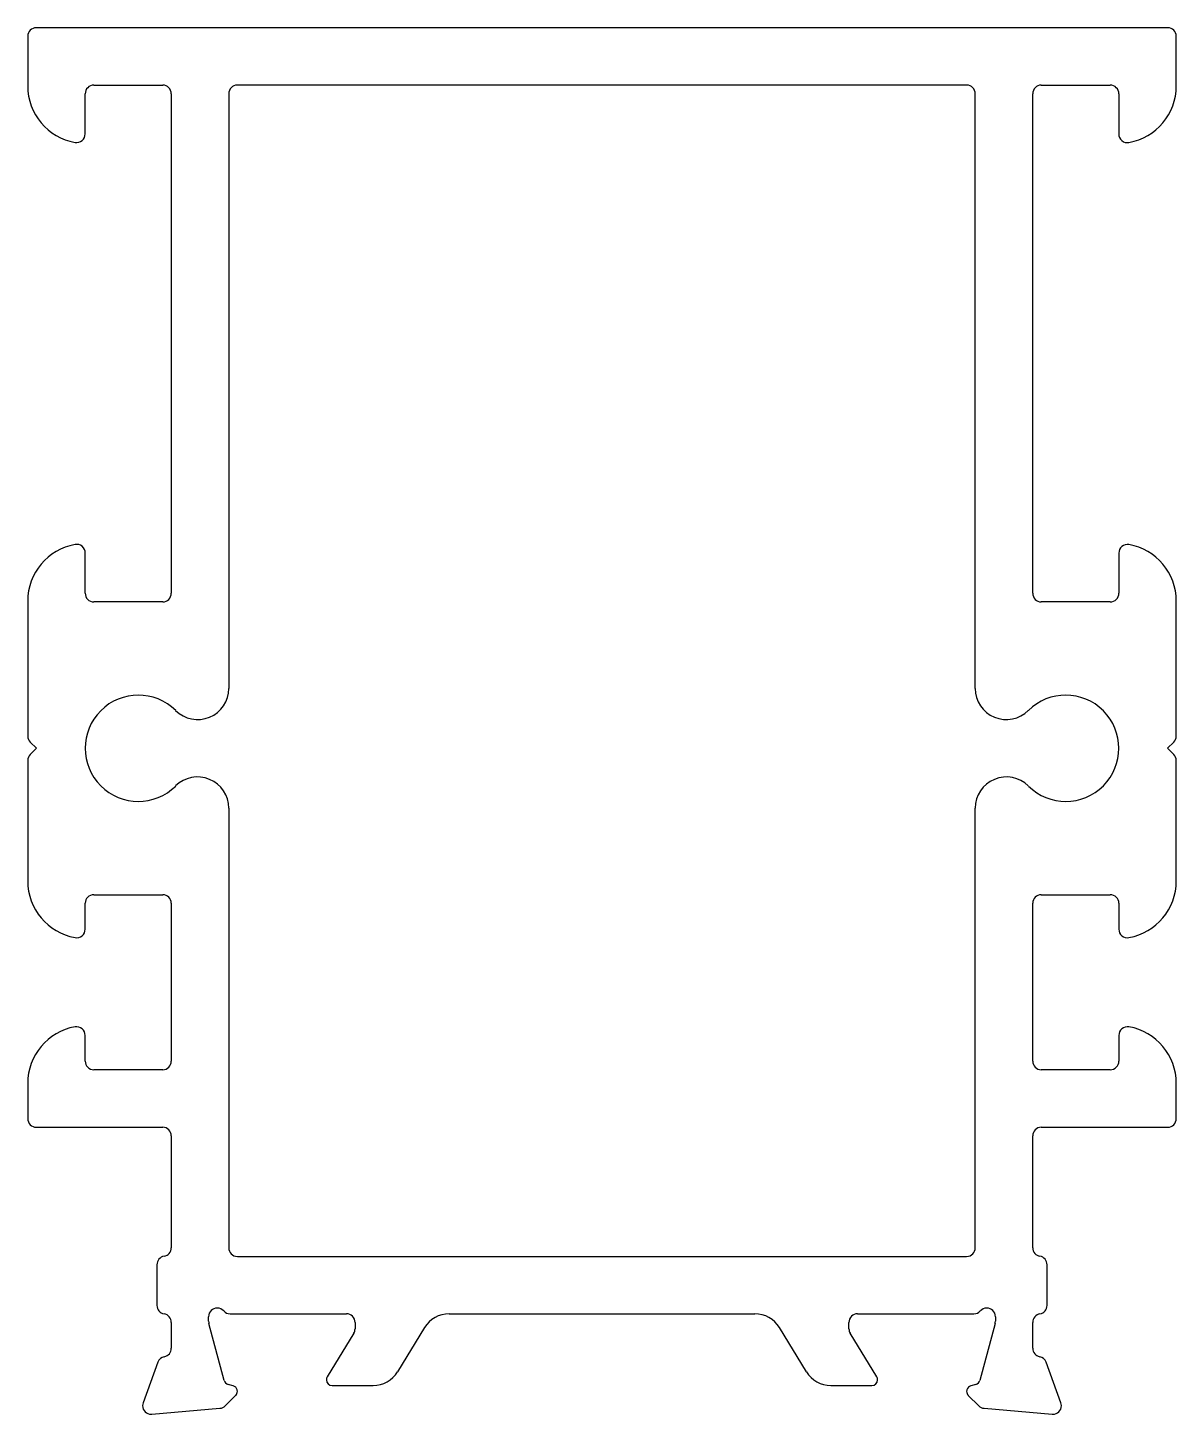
# Model space of a CAD drawing. Extents: x 685.8 to 725.8, y 538.2 to 586.5.
import ezdxf

# ---------------------------------------------------------------- set-up
doc = ezdxf.new("R2010")
doc.units = 0
doc.layers.get('0').update_dxf_attribs({"linetype": 'CONTINUOUS'})

msp = doc.modelspace()

# ---------------------------------------------------------------- linework, layer by layer
for p, q in [((725.515, 586.486), (686.115, 586.486)), ((685.815, 586.186), (685.815, 584.46)), ((725.815, 584.46), (725.815, 586.186)), ((688.115, 584.486), (690.515, 584.486)), ((718.515, 584.486), (693.115, 584.486)), ((721.115, 584.486), (723.515, 584.486)), ((687.815, 582.786), (687.815, 584.186)), ((690.815, 584.186), (690.815, 566.786)), ((692.815, 584.186), (692.815, 563.471)), ((718.815, 563.471), (718.815, 584.186)), ((720.815, 566.786), (720.815, 584.186)), ((723.815, 584.186), (723.815, 582.786)), ((687.815, 566.786), (687.815, 568.186)), ((723.815, 568.186), (723.815, 566.786)), ((685.815, 566.513), (685.815, 561.811)), ((690.515, 566.486), (688.115, 566.486)), ((723.515, 566.486), (721.115, 566.486)), ((725.815, 561.811), (725.815, 566.513)), ((685.903, 561.598), (686.115, 561.386)), ((686.115, 561.386), (685.903, 561.174)), ((725.515, 561.386), (725.727, 561.598)), ((725.727, 561.174), (725.515, 561.386)), ((685.815, 560.962), (685.815, 556.759)), ((725.815, 556.759), (725.815, 560.962)), ((692.815, 559.302), (692.815, 543.986)), ((718.815, 543.986), (718.815, 559.302)), ((687.815, 555.086), (687.815, 555.986)), ((688.115, 556.286), (690.515, 556.286)), ((690.815, 555.986), (690.815, 550.486)), ((720.815, 550.486), (720.815, 555.986)), ((721.115, 556.286), (723.515, 556.286)), ((723.815, 555.986), (723.815, 555.086)), ((687.815, 550.486), (687.815, 551.386)), ((723.815, 551.386), (723.815, 550.486)), ((690.515, 550.186), (688.115, 550.186)), ((723.515, 550.186), (721.115, 550.186)), ((685.815, 549.713), (685.815, 548.486)), ((725.815, 548.486), (725.815, 549.713)), ((686.115, 548.186), (690.515, 548.186)), ((690.815, 547.886), (690.815, 543.986)), ((720.815, 543.986), (720.815, 547.886)), ((721.115, 548.186), (725.515, 548.186)), ((690.315, 543.395), (690.315, 541.978)), ((693.115, 543.686), (718.515, 543.686)), ((721.315, 541.978), (721.315, 543.395)), ((692.115, 541.426), (692.115, 541.586)), ((692.862, 541.686), (696.915, 541.686)), ((700.488, 541.686), (711.141, 541.686)), ((714.715, 541.686), (718.767, 541.686)), ((719.515, 541.586), (719.515, 541.426)), ((690.815, 541.386), (690.815, 540.486)), ((692.656, 539.366), (692.125, 541.348)), ((697.171, 541.009), (696.244, 539.49)), ((697.215, 541.386), (697.215, 541.165)), ((699.635, 541.207), (698.694, 539.665)), ((712.936, 539.665), (711.995, 541.207)), ((714.415, 541.165), (714.415, 541.387)), ((715.385, 539.49), (714.459, 541.009)), ((719.504, 541.348), (718.973, 539.366)), ((720.815, 540.486), (720.815, 541.386)), ((690.346, 540), (689.832, 538.587)), ((721.797, 538.587), (721.283, 540)), ((692.966, 539.179), (692.797, 539.225)), ((696.415, 539.186), (697.84, 539.186)), ((713.789, 539.186), (715.215, 539.186)), ((718.832, 539.225), (718.663, 539.179)), ((692.692, 538.481), (693.056, 538.845)), ((718.573, 538.845), (718.937, 538.481)), ((690.141, 538.187), (692.506, 538.394)), ((719.123, 538.394), (721.489, 538.187))]:
    msp.add_line(p, q)
for centre, radius, start, end in [((686.115, 586.186), 0.3, 90, 180), ((725.515, 586.186), 0.3, 0, 90), ((687.815, 584.46), 2, 180, 259.8358), ((688.115, 584.186), 0.3, 90, 180), ((690.515, 584.186), 0.3, 0, 90), ((693.115, 584.186), 0.3, 90, 180), ((718.515, 584.186), 0.3, 0, 90), ((721.115, 584.186), 0.3, 90, 180), ((723.515, 584.186), 0.3, 0, 90), ((723.815, 584.46), 2, 280.1642, 360), ((687.515, 582.786), 0.3, 259.7878, 0.0479), ((724.109, 582.78), 0.295, 178.7067, 281.4576), ((687.815, 566.513), 2, 100.1642, 180), ((687.525, 568.199), 0.29, 357.5599, 102.6044), ((724.114, 568.187), 0.299, 79.7043, 180.1315), ((723.815, 566.513), 2, 0, 79.8358), ((688.115, 566.786), 0.3, 180, 270), ((690.515, 566.786), 0.3, 270, 0), ((721.115, 566.786), 0.3, 180, 270), ((723.515, 566.786), 0.3, 270, 360), ((689.665, 561.386), 1.85, 45.263, 314.737), ((691.73, 563.471), 1.085, 225.263, 0), ((719.899, 563.471), 1.085, 180, 314.737), ((721.965, 561.386), 1.85, 225.263, 134.737), ((686.115, 561.811), 0.3, 180, 225), ((725.515, 561.811), 0.3, 315, 0), ((686.115, 560.962), 0.3, 135, 180), ((725.515, 560.962), 0.3, 360, 45), ((691.73, 559.302), 1.085, 0, 134.737), ((719.899, 559.302), 1.085, 45.263, 180), ((687.815, 556.759), 2, 180, 259.8358), ((723.815, 556.759), 2, 280.1642, 360), ((688.115, 555.986), 0.3, 90, 180), ((690.515, 555.986), 0.3, 0, 90), ((721.115, 555.986), 0.3, 90, 180), ((723.515, 555.986), 0.3, 0, 90), ((687.515, 555.086), 0.3, 259.8129, 0.0229), ((724.115, 555.086), 0.3, 179.9771, 280.1871), ((687.815, 549.713), 2, 100.1642, 180), ((687.515, 551.386), 0.3, 359.9857, 100.1785), ((724.115, 551.386), 0.3, 79.8215, 180.0143), ((723.815, 549.713), 2, 0, 79.8358), ((688.115, 550.486), 0.3, 180, 270), ((690.515, 550.486), 0.3, 270, 0), ((721.115, 550.486), 0.3, 180, 270), ((723.515, 550.486), 0.3, 270, 360), ((686.115, 548.486), 0.3, 180, 270), ((725.515, 548.486), 0.3, 270, 360), ((690.515, 547.886), 0.3, 0, 90), ((721.115, 547.886), 0.3, 90, 180), ((690.515, 543.986), 0.3, 279.5941, 0), ((693.115, 543.986), 0.3, 180, 270), ((718.515, 543.986), 0.3, 270, 360), ((721.115, 543.986), 0.3, 180, 260.4059), ((690.615, 543.395), 0.3, 99.5941, 180), ((721.015, 543.395), 0.3, 0, 80.4059), ((690.615, 541.978), 0.3, 180, 260.4059), ((721.015, 541.978), 0.3, 279.5941, 0), ((690.515, 541.386), 0.3, 0, 80.4059), ((692.415, 541.586), 0.3, 90, 180), ((692.415, 541.586), 0.3, 41.8103, 90), ((692.862, 541.986), 0.3, 221.8103, 270), ((696.915, 541.386), 0.3, 360, 90), ((700.488, 540.686), 1, 90, 148.6045), ((711.141, 540.686), 1, 31.3955, 90), ((714.714, 541.387), 0.3, 89.9507, 179.9508), ((718.767, 541.986), 0.3, 270, 318.1897), ((719.215, 541.586), 0.3, 90, 138.1897), ((719.215, 541.586), 0.3, 360, 90), ((721.115, 541.386), 0.3, 99.5941, 180), ((692.415, 541.426), 0.3, 180, 195), ((696.915, 541.165), 0.3, 328.6045, 360), ((714.715, 541.165), 0.3, 180, 211.3955), ((719.215, 541.426), 0.3, 345, 360), ((690.515, 540.486), 0.3, 280.9043, 0), ((721.115, 540.486), 0.3, 180, 259.0957), ((690.628, 539.897), 0.3, 100.9043, 160), ((721.001, 539.897), 0.3, 20, 79.0957), ((697.84, 540.186), 1, 270, 328.6045), ((713.789, 540.186), 1, 211.3955, 270), ((692.849, 539.418), 0.2, 195, 255), ((692.915, 538.986), 0.2, 15, 75), ((692.915, 538.986), 0.2, 0, 15), ((696.415, 539.386), 0.2, 148.6045, 180), ((696.415, 539.386), 0.2, 180, 270), ((715.215, 539.386), 0.2, 270, 360), ((715.215, 539.386), 0.2, 0, 31.3955), ((718.715, 538.986), 0.2, 165, 180), ((718.715, 538.986), 0.2, 105, 165), ((718.78, 539.418), 0.2, 285, 345), ((690.096, 538.49), 0.281, 159.7197, 180.664), ((692.915, 538.986), 0.2, 315, 0), ((718.715, 538.986), 0.2, 180, 225), ((721.533, 538.49), 0.281, 359.336, 20.2803), ((690.115, 538.486), 0.3, 180, 270), ((690.115, 538.486), 0.3, 270, 275), ((692.48, 538.693), 0.3, 275, 315), ((719.149, 538.693), 0.3, 225, 265), ((721.515, 538.486), 0.3, 265, 270), ((721.515, 538.486), 0.3, 270, 360)]:
    msp.add_arc(centre, radius, start, end)

doc.saveas('drawing.dxf')
